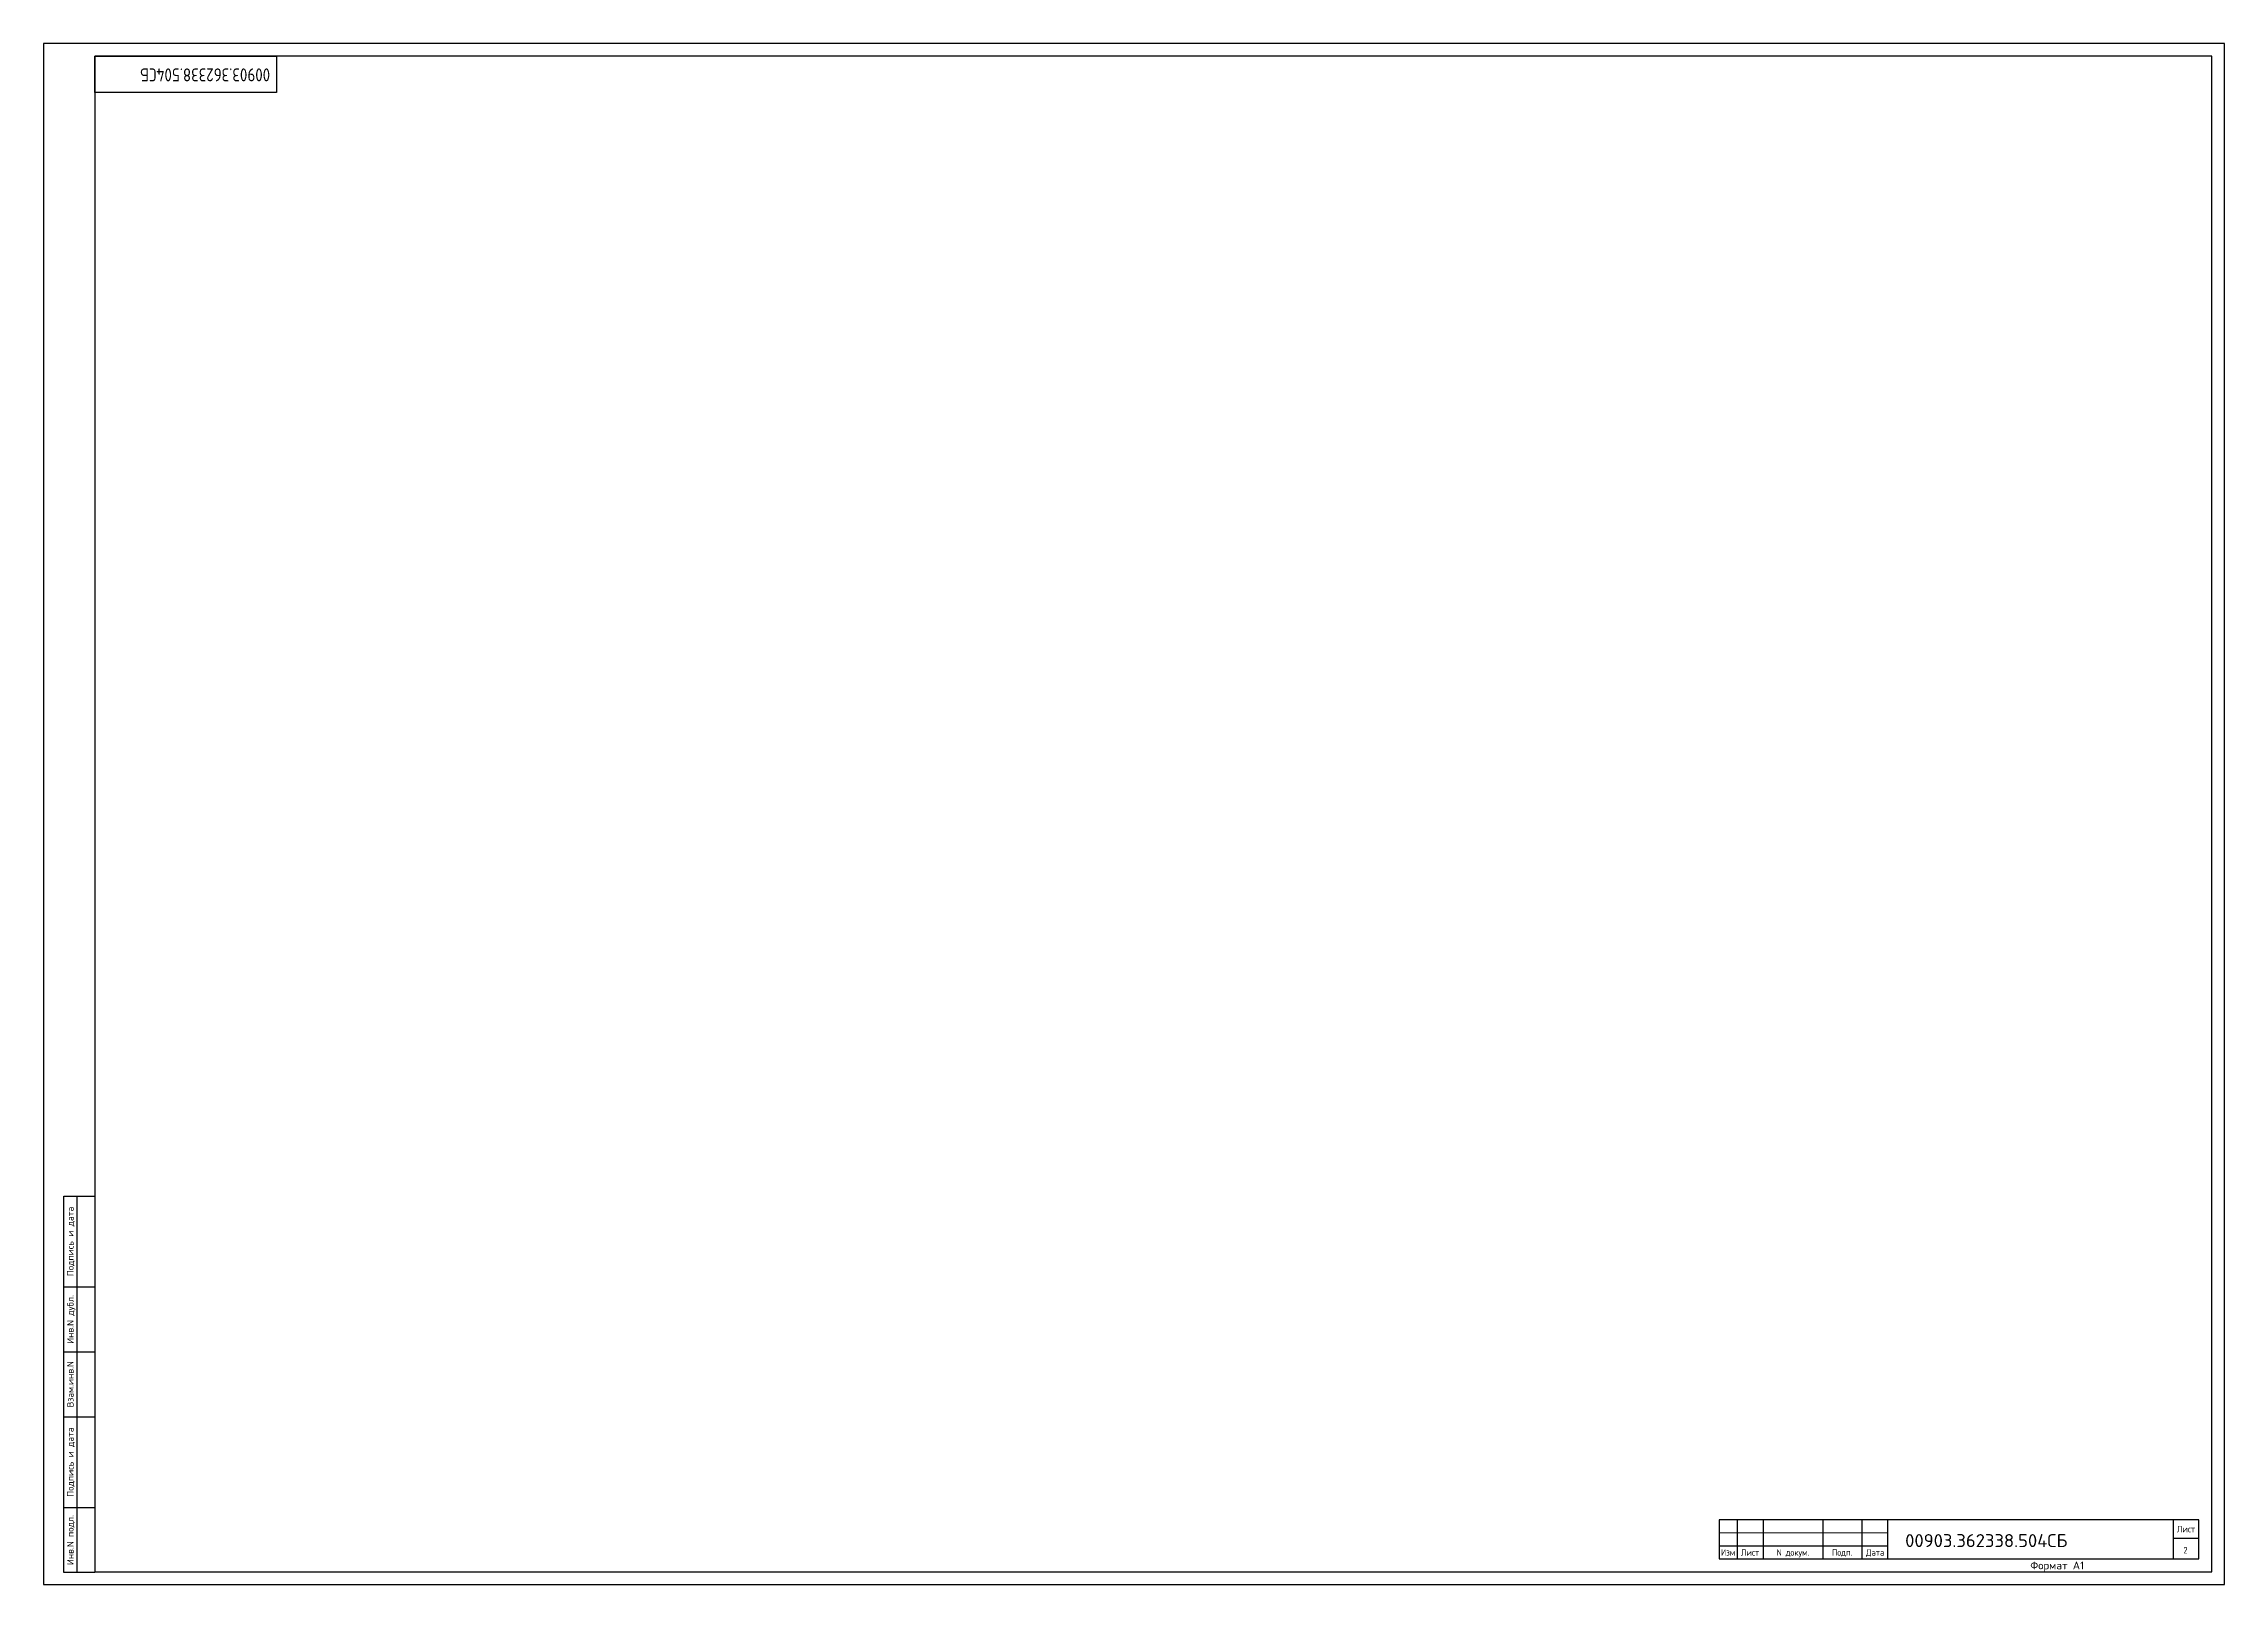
# Model space of a CAD drawing. Header units: millimetres. Extents: x -35117 to 70520, y -28859 to 27816.
# Drawn here: x 8776 to 29791, y 12976 to 27816 of the extents above; entities that cross this region are included whole.
import ezdxf
from ezdxf.enums import TextEntityAlignment as Align

# ---------------------------------------------------------------- set-up
doc = ezdxf.new("R2010")
doc.units = ezdxf.units.MM
doc.layers.add('AARC_FURNITURE', color=1, linetype='Continuous', lineweight=50)
doc.layers.add('FORM', color=7, linetype='Continuous')
doc.styles.add('Standard1', font='simplex.shx', dxfattribs={"height": 2.5})

msp = doc.modelspace()

# ---------------------------------------------------------------- linework, layer by layer
at = {"color": 7}
msp.add_line((19297.474, 27815.867), (8775.887, 27815.867), dxfattribs=at)
at = {"layer": 'AARC_FURNITURE', "color": 7, "lineweight": 0, "ltscale": 5}
msp.add_line((24920.887, 13470.907), (26545.887, 13470.907), dxfattribs=at)
at = {"layer": 'FORM', "color": 6}
for p, q in [((9095.887, 16715.867), (9095.887, 13090.867)), ((8970.887, 15840.867), (9270.887, 15840.867)), ((8970.887, 15215.867), (9270.887, 15215.867)), ((8970.887, 14590.867), (9270.887, 14590.867)), ((8970.887, 13715.867), (9270.887, 13715.867)), ((25095.887, 13595.907), (25095.887, 13220.907)), ((25345.887, 13595.907), (25345.887, 13220.907)), ((25920.887, 13595.907), (25920.887, 13220.907)), ((26295.887, 13595.907), (26295.887, 13220.907)), ((26295.887, 13595.907), (26295.887, 13220.907)), ((26545.887, 13595.907), (26545.887, 13220.907)), ((29295.887, 13595.907), (29295.887, 13220.907)), ((24920.887, 13345.907), (26545.887, 13345.907)), ((29295.887, 13420.907), (29545.887, 13420.907))]:
    msp.add_line(p, q, dxfattribs=at)
at = {"layer": 'FORM'}
msp.add_lwpolyline([(8775.887, 12975.867), (29790.887, 12975.867), (29790.887, 27815.867), (8775.887, 27815.867)], close=True, dxfattribs=at)
at = {"layer": 'FORM', "color": 6}
for points in [[(9270.887, 13095.867), (29670.887, 13095.867), (29670.887, 27695.867), (9270.887, 27695.867)], [(9270.887, 27695.867), (11020.887, 27695.867), (11020.887, 27345.867), (9270.887, 27345.867)], [(9270.887, 13090.867), (8970.887, 13090.867), (8970.887, 16715.867), (9270.887, 16715.867)], [(24920.887, 13220.907), (29545.887, 13220.907), (29545.887, 13595.907), (24920.887, 13595.907)]]:
    msp.add_lwpolyline(points, close=True, dxfattribs=at)

# ---------------------------------------------------------------- texts
at = {"color": 2, "style": 'Standard1'}
for s, height, p in [('00903.362338.504СБ', 125, (26714.79, 13334.953)), ('Формат А1', 75, (27920.262, 13120.907))]:
    msp.add_text(s, height=height, dxfattribs=at).set_placement(p)
at = {"color": 2, "style": 'Standard1', "width": 0.9}
for s, p in [('Лист', (29420.887, 13477.157)), ('Изм', (25007.762, 13252.157)), ('Лист', (25220.262, 13252.157)), ('N докум.', (25632.762, 13252.157)), ('Подп.', (26107.762, 13252.157)), ('Дата', (26425.336, 13252.157))]:
    msp.add_text(s, height=62.5, dxfattribs=at).set_placement(p, align=Align.CENTER)
msp.add_text('2', height=62.5, dxfattribs=at).set_placement((29396.034, 13273.457))
at = {"layer": 'FORM', "color": 2, "style": 'Standard1', "width": 0.8}
msp.add_text('00903.362338.504СБ', height=125, rotation=180, dxfattribs=at).set_placement((10958.525, 27577.622))
at = {"layer": 'FORM', "color": 2, "style": 'Standard1'}
for s, p in [('Подпись и дата', (9064.637, 16278.367)), ('Инв.N дубл.', (9064.637, 15528.367)), ('Взам.инв.N', (9064.637, 14903.367)), ('Подпись и дата', (9064.637, 14153.367)), ('Инв.N подл.', (9064.637, 13403.367))]:
    msp.add_text(s, height=62.5, rotation=90, dxfattribs=at).set_placement(p, align=Align.CENTER)

doc.saveas('drawing.dxf')
